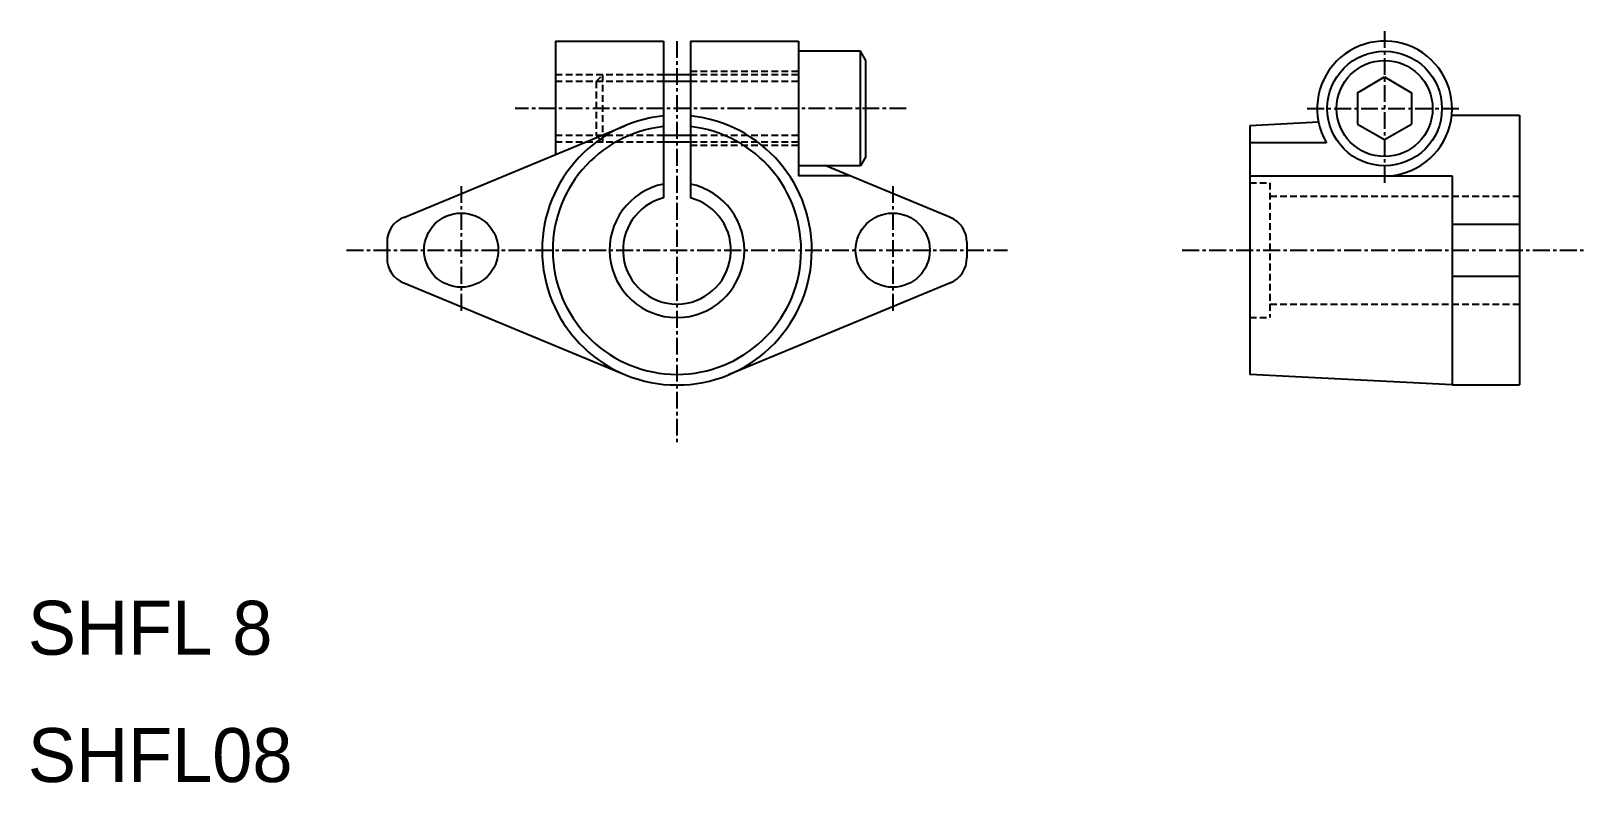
# Model space of a CAD drawing. Extents: x 56 to 171, y 131 to 187.
import ezdxf

# ---------------------------------------------------------------- set-up
doc = ezdxf.new("R2010")
doc.units = 0
doc.linetypes.add('CENTER', pattern=[2, 1.25, -0.25, 0.25, -0.25])
doc.linetypes.add('DASHED', pattern=[0.75, 0.5, -0.25])
doc.layers.get('0').update_dxf_attribs({"linetype": 'CONTINUOUS'})
doc.layers.add('CENTER', color=1, linetype='CENTER')

msp = doc.modelspace()

# ---------------------------------------------------------------- linework, layer by layer
at = {"color": 7, "linetype": 'CONTINUOUS'}
for p, q in [((94.54, 186.01), (102.54, 186.01)), ((94.54, 186.01), (94.54, 177.6)), ((102.54, 186.01), (102.54, 174.38)), ((104.54, 186.01), (104.54, 174.38)), ((104.54, 186.01), (112.54, 186.01)), ((112.54, 186.01), (112.54, 178.6)), ((112.54, 185.51), (112.54, 176.01)), ((117.14, 185.26), (112.54, 185.26)), ((112.54, 185.26), (112.54, 176.76)), ((117.14, 176.76), (117.14, 185.26)), ((117.54, 184.56), (117.14, 185.26)), ((104.54, 183.51), (102.54, 183.51)), ((117.54, 177.45), (117.54, 184.56)), ((154.01, 182.16), (156.01, 183.36)), ((156.01, 183.36), (158.01, 182.16)), ((154.01, 182.16), (154.01, 179.85)), ((158.01, 182.16), (158.01, 179.85)), ((151.11, 179.99), (146.01, 179.72)), ((160.98, 180.51), (166.01, 180.51)), ((166.01, 180.51), (166.01, 160.51)), ((83.28, 172.94), (99.72, 179.75)), ((146.01, 179.72), (146.01, 161.29)), ((154.01, 179.85), (156.01, 178.7)), ((156.01, 178.7), (158.01, 179.85)), ((104.54, 178.51), (102.54, 178.51)), ((151.7, 178.46), (146.01, 178.46)), ((117.14, 176.76), (112.54, 176.76)), ((123.81, 172.94), (114.59, 176.76)), ((117.54, 177.45), (117.14, 176.76)), ((116.4, 176.01), (112.54, 176.01)), ((146.01, 176.01), (161.01, 176.01)), ((161.01, 176.01), (161.01, 160.51)), ((161.01, 172.43), (166.01, 172.43)), ((82.04, 171.09), (82.04, 169.93)), ((125.04, 171.09), (125.04, 169.93)), ((161.01, 168.59), (166.01, 168.59)), ((83.28, 168.08), (99.72, 161.27)), ((123.81, 168.08), (107.37, 161.27)), ((161.01, 160.51), (146.01, 161.29)), ((161.01, 160.51), (166.01, 160.51))]:
    msp.add_line(p, q, dxfattribs=at)
at = {"color": 3, "linetype": 'DASHED'}
for p, q in [((102.54, 183.51), (94.54, 183.51)), ((97.54, 183.01), (98.04, 183.51)), ((98.04, 178.51), (98.04, 183.51)), ((112.54, 183.76), (104.54, 183.76)), ((112.54, 183.51), (104.54, 183.51)), ((102.54, 183.01), (94.54, 183.01)), ((97.54, 183.01), (97.54, 179.01)), ((112.54, 183.01), (104.54, 183.01)), ((102.54, 179.01), (94.54, 179.01)), ((97.54, 179.01), (98.04, 178.51)), ((112.54, 179.01), (104.54, 179.01)), ((102.54, 178.51), (94.54, 178.51)), ((112.54, 178.51), (104.54, 178.51)), ((112.54, 178.26), (104.54, 178.26)), ((146.01, 175.51), (147.51, 175.51)), ((147.51, 175.51), (147.51, 165.51)), ((147.51, 174.51), (166.01, 174.51)), ((147.51, 166.51), (166.01, 166.51)), ((146.01, 165.51), (147.51, 165.51))]:
    msp.add_line(p, q, dxfattribs=at)
at = {"color": 3}
for p, q in [((104.54, 183.01), (102.54, 183.01)), ((104.54, 179.01), (102.54, 179.01))]:
    msp.add_line(p, q, dxfattribs=at)
at = {"color": 7, "linetype": 'CONTINUOUS'}
for centre, radius in [((156.01, 181.01), 4.25), ((156.01, 181.01), 3.56), ((87.54, 170.51), 2.75), ((119.54, 170.51), 2.75)]:
    msp.add_circle(centre, radius, dxfattribs=at)
for centre, radius, start, end in [((156.01, 181.01), 5, 270, 210.5757), ((103.54, 170.51), 10, 95.7392, 84.2608), ((103.54, 170.51), 9.21, 96.2307, 83.7693), ((103.54, 170.51), 5, 101.537, 78.463), ((103.54, 170.51), 4, 104.4775, 75.5225), ((84.04, 171.09), 2, 112.5, 180), ((123.04, 171.09), 2, 360, 67.5), ((84.04, 169.93), 2, 180, 247.5), ((123.04, 169.93), 2, 292.5, 0)]:
    msp.add_arc(centre, radius, start, end, dxfattribs=at)
at = {"layer": 'CENTER', "color": 1, "linetype": 'CENTER'}
for p, q in [((103.54, 186.01), (103.54, 156.25)), ((156.01, 186.75), (156.01, 175.27)), ((120.54, 181.01), (91.54, 181.01)), ((150.27, 181.01), (161.75, 181.01)), ((87.54, 175.26), (87.54, 165.76)), ((119.54, 175.26), (119.54, 165.76)), ((79.04, 170.51), (128.04, 170.51)), ((141.01, 170.51), (171.01, 170.51))]:
    msp.add_line(p, q, dxfattribs=at)

# ---------------------------------------------------------------- texts
at = {"color": 7, "linetype": 'CONTINUOUS'}
for s, p in [('SHFL 8', (55.41, 140.51)), ('SHFL08', (55.41, 131.07))]:
    msp.add_text(s, height=4, dxfattribs=at).set_placement(p)

doc.saveas('drawing.dxf')
